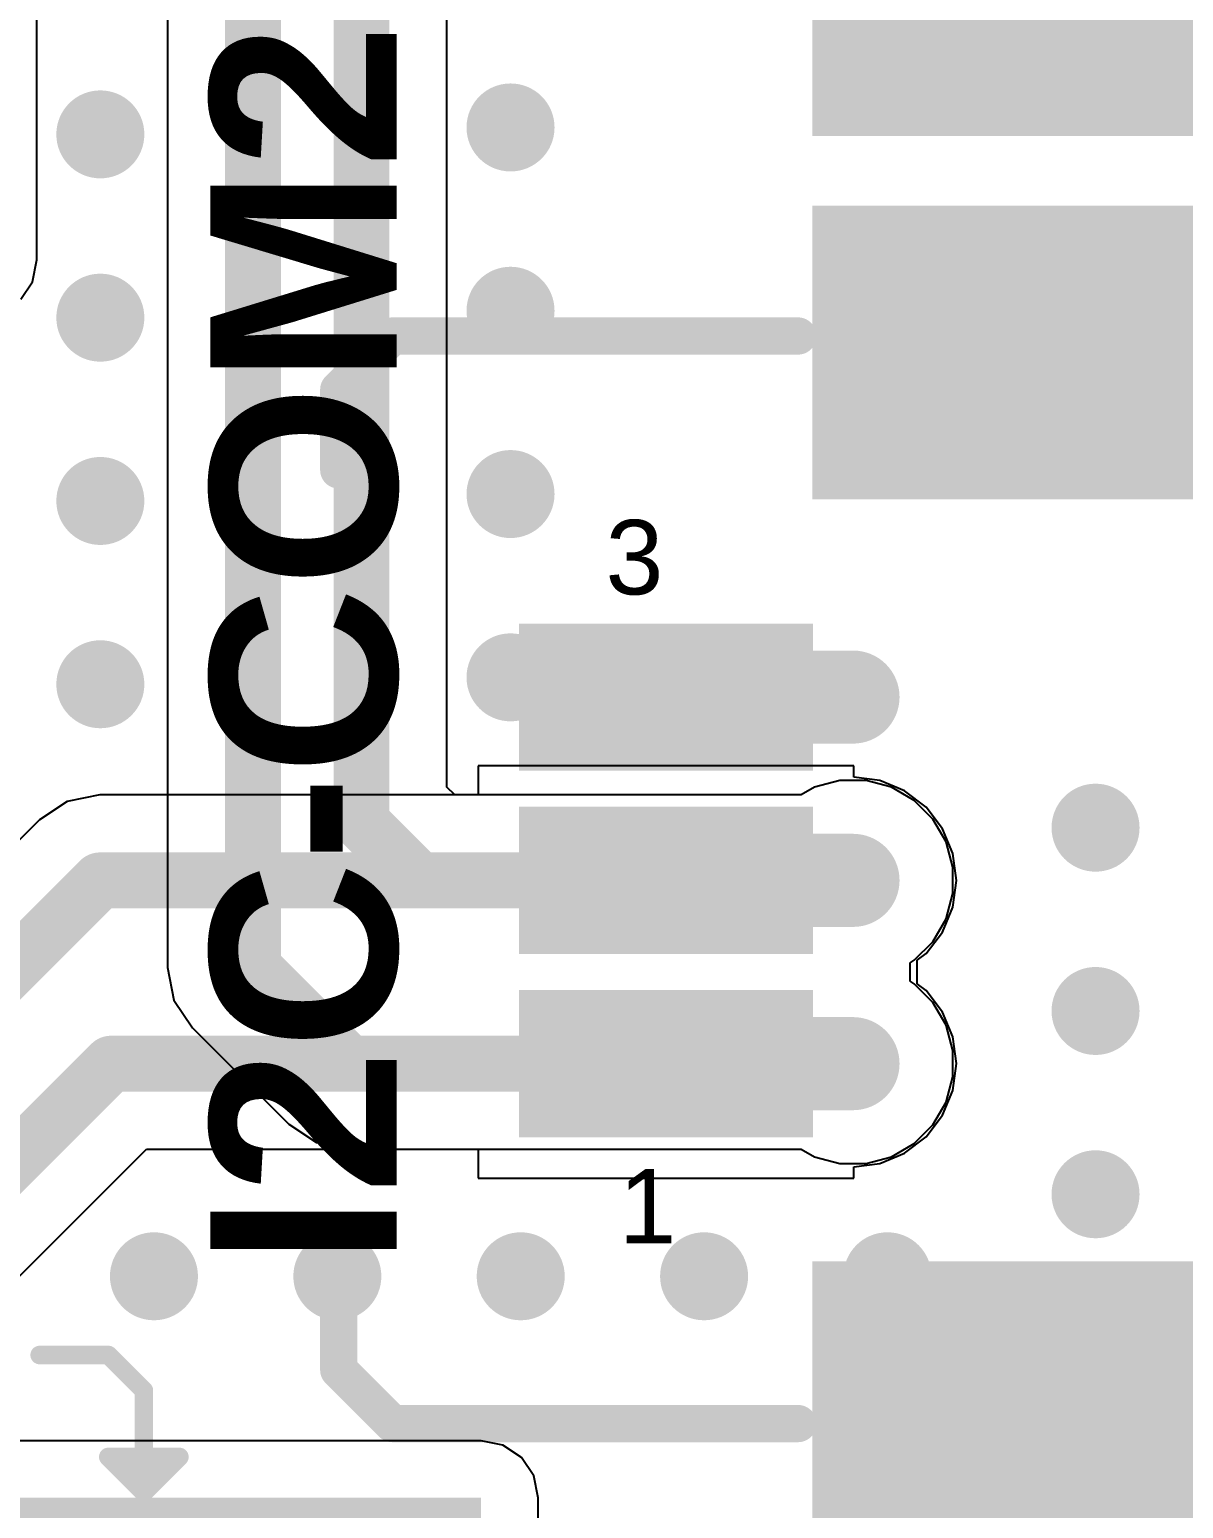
# Model space of a CAD drawing. Header units: millimetres. Extents: x -0.08 to 6.4, y -0.08 to 2.27.
# Drawn here: x 1.1341 to 1.4438, y 0.5351 to 0.9321 of the extents above; entities that cross this region are included whole.
import ezdxf

# ---------------------------------------------------------------- set-up
doc = ezdxf.new("R2010")
doc.units = ezdxf.units.MM
doc.header["$MEASUREMENT"] = 0
for name, color, linetype in [('BottomLayer', 5, 'Continuous'), ('TopLayer', 1, 'Continuous'), ('TopOverlay', 2, 'Continuous'), ('TopPaste', 8, 'Continuous'), ('TopSolder', 216, 'Continuous'), ('ViaHoleLayer', 16, 'Continuous')]:
    doc.layers.add(name, color=color, linetype=linetype)
doc.styles.add('Arial', font='', dxfattribs={"height": 0.2})
doc.styles.add('Arial Rounded MT Bold', font='', dxfattribs={"height": 0.2})
doc.styles.get('Arial').set_extended_font_data('Arial')
doc.styles.get('Arial Rounded MT Bold').set_extended_font_data('Arial Rounded MT Bold', bold=True)

# ---------------------------------------------------------------- blocks, each defined once
blk = doc.blocks.new('1_25_3PWB_55')
at = {"layer": 'TopLayer'}
for points in [[(-0.06496055, 0.08562995), (-0.03346445, 0.08562995), (-0.03346445, 0.01476385), (-0.06496055, 0.01476385)], [(-0.01574795, 0.08562995), (0.01574815, 0.08562995), (0.01574815, 0.01476385), (-0.01574795, 0.01476385)], [(0.03346465, 0.08562995), (0.06496075, 0.08562995), (0.06496075, 0.01476385), (0.03346465, 0.01476385)], [(-0.17716525, 0.0068898), (-0.10629915, 0.0068898), (-0.10629915, -0.1072834), (-0.17716525, -0.1072834)], [(0.17716545, -0.1072834), (0.10629935, -0.1072834), (0.10629935, 0.0068898), (0.17716545, 0.0068898)]]:
    blk.add_hatch(color=1, dxfattribs=at).paths.add_polyline_path(points)
at = {"layer": 'TopPaste'}
for points in [[(-0.06496055, 0.08562995), (-0.03346445, 0.08562995), (-0.03346445, 0.01476385), (-0.06496055, 0.01476385)], [(-0.01574795, 0.08562995), (0.01574815, 0.08562995), (0.01574815, 0.01476385), (-0.01574795, 0.01476385)], [(0.03346465, 0.08562995), (0.06496075, 0.08562995), (0.06496075, 0.01476385), (0.03346465, 0.01476385)], [(-0.17716525, 0.0068898), (-0.10629915, 0.0068898), (-0.10629915, -0.1072834), (-0.17716525, -0.1072834)], [(0.17716545, -0.1072834), (0.10629935, -0.1072834), (0.10629935, 0.0068898), (0.17716545, 0.0068898)]]:
    blk.add_hatch(color=8, dxfattribs=at).paths.add_polyline_path(points)
at = {"layer": 'TopSolder'}
for points in [[(-0.06896055, 0.08962995), (-0.02946445, 0.08962995), (-0.02946445, 0.01076385), (-0.06896055, 0.01076385)], [(-0.01974795, 0.08962995), (0.01974815, 0.08962995), (0.01974815, 0.01076385), (-0.01974795, 0.01076385)], [(0.02946465, 0.08962995), (0.06896075, 0.08962995), (0.06896075, 0.01076385), (0.02946465, 0.01076385)], [(-0.18116525, 0.0108898), (-0.10229915, 0.0108898), (-0.10229915, -0.1112834), (-0.18116525, -0.1112834)], [(0.18116545, -0.1112834), (0.10229935, -0.1112834), (0.10229935, 0.0108898), (0.18116545, 0.0108898)]]:
    blk.add_hatch(color=216, dxfattribs=at).paths.add_polyline_path(points)
blk = doc.blocks.new('1_25_3PWB_56')
at = {"layer": 'TopLayer'}
for points in [[(-0.06496055, 0.08562995), (-0.03346445, 0.08562995), (-0.03346445, 0.01476385), (-0.06496055, 0.01476385)], [(-0.01574795, 0.08562995), (0.01574815, 0.08562995), (0.01574815, 0.01476385), (-0.01574795, 0.01476385)], [(0.03346465, 0.08562995), (0.06496075, 0.08562995), (0.06496075, 0.01476385), (0.03346465, 0.01476385)], [(-0.17716525, 0.0068898), (-0.10629915, 0.0068898), (-0.10629915, -0.1072834), (-0.17716525, -0.1072834)], [(0.17716545, -0.1072834), (0.10629935, -0.1072834), (0.10629935, 0.0068898), (0.17716545, 0.0068898)]]:
    blk.add_hatch(color=1, dxfattribs=at).paths.add_polyline_path(points)
at = {"layer": 'TopPaste'}
for points in [[(-0.06496055, 0.08562995), (-0.03346445, 0.08562995), (-0.03346445, 0.01476385), (-0.06496055, 0.01476385)], [(-0.01574795, 0.08562995), (0.01574815, 0.08562995), (0.01574815, 0.01476385), (-0.01574795, 0.01476385)], [(0.03346465, 0.08562995), (0.06496075, 0.08562995), (0.06496075, 0.01476385), (0.03346465, 0.01476385)], [(-0.17716525, 0.0068898), (-0.10629915, 0.0068898), (-0.10629915, -0.1072834), (-0.17716525, -0.1072834)], [(0.17716545, -0.1072834), (0.10629935, -0.1072834), (0.10629935, 0.0068898), (0.17716545, 0.0068898)]]:
    blk.add_hatch(color=8, dxfattribs=at).paths.add_polyline_path(points)
at = {"layer": 'TopSolder'}
for points in [[(-0.06896055, 0.08962995), (-0.02946445, 0.08962995), (-0.02946445, 0.01076385), (-0.06896055, 0.01076385)], [(-0.01974795, 0.08962995), (0.01974815, 0.08962995), (0.01974815, 0.01076385), (-0.01974795, 0.01076385)], [(0.02946465, 0.08962995), (0.06896075, 0.08962995), (0.06896075, 0.01076385), (0.02946465, 0.01076385)], [(-0.18116525, 0.0108898), (-0.10229915, 0.0108898), (-0.10229915, -0.1112834), (-0.18116525, -0.1112834)], [(0.18116545, -0.1112834), (0.10229935, -0.1112834), (0.10229935, 0.0108898), (0.18116545, 0.0108898)]]:
    blk.add_hatch(color=216, dxfattribs=at).paths.add_polyline_path(points)

msp = doc.modelspace()

# ---------------------------------------------------------------- hatches: boundary and pattern name
at = {"layer": 'BottomLayer'}
h = msp.add_hatch(color=5, dxfattribs=at)
edge = h.paths.add_edge_path()
edge.add_arc((1.2631978, 0.9058361), 0.011811, 0, 360)
h = msp.add_hatch(color=5, dxfattribs=at)
edge = h.paths.add_edge_path()
edge.add_arc((1.1531145, 0.903978), 0.011811, 0, 360)
h = msp.add_hatch(color=5, dxfattribs=at)
edge = h.paths.add_edge_path()
edge.add_arc((1.1531145, 0.8547654), 0.011811, 0, 360)
h = msp.add_hatch(color=5, dxfattribs=at)
edge = h.paths.add_edge_path()
edge.add_arc((1.2631978, 0.8566235), 0.011811, 0, 360)
h = msp.add_hatch(color=5, dxfattribs=at)
edge = h.paths.add_edge_path()
edge.add_arc((1.2631978, 0.8074109), 0.011811, 0, 360)
h = msp.add_hatch(color=5, dxfattribs=at)
edge = h.paths.add_edge_path()
edge.add_arc((1.1531145, 0.8055528), 0.011811, 0, 360)
h = msp.add_hatch(color=5, dxfattribs=at)
edge = h.paths.add_edge_path()
edge.add_arc((1.1531145, 0.7563403), 0.011811, 0, 360)
h = msp.add_hatch(color=5, dxfattribs=at)
edge = h.paths.add_edge_path()
edge.add_arc((1.2631978, 0.7581984), 0.011811, 0, 360)
h = msp.add_hatch(color=5, dxfattribs=at)
edge = h.paths.add_edge_path()
edge.add_arc((1.3551005, 0.7529037), 0.011811, 0, 360)
h = msp.add_hatch(color=5, dxfattribs=at)
edge = h.paths.add_edge_path()
edge.add_arc((1.4201978, 0.7178362), 0.011811, 0, 360)
h = msp.add_hatch(color=5, dxfattribs=at)
edge = h.paths.add_edge_path()
edge.add_arc((1.3551005, 0.7036911), 0.011811, 0, 360)
h = msp.add_hatch(color=5, dxfattribs=at)
edge = h.paths.add_edge_path()
edge.add_arc((1.4201978, 0.6686236), 0.011811, 0, 360)
h = msp.add_hatch(color=5, dxfattribs=at)
edge = h.paths.add_edge_path()
edge.add_arc((1.3551005, 0.6544786), 0.011811, 0, 360)
h = msp.add_hatch(color=5, dxfattribs=at)
edge = h.paths.add_edge_path()
edge.add_arc((1.4201978, 0.619411), 0.011811, 0, 360)
h = msp.add_hatch(color=5, dxfattribs=at)
edge = h.paths.add_edge_path()
edge.add_arc((1.1675047, 0.597392), 0.011811, 0, 360)
h = msp.add_hatch(color=5, dxfattribs=at)
edge = h.paths.add_edge_path()
edge.add_arc((1.2167173, 0.597392), 0.011811, 0, 360)
h = msp.add_hatch(color=5, dxfattribs=at)
edge = h.paths.add_edge_path()
edge.add_arc((1.2659299, 0.597392), 0.011811, 0, 360)
h = msp.add_hatch(color=5, dxfattribs=at)
edge = h.paths.add_edge_path()
edge.add_arc((1.3151425, 0.597392), 0.011811, 0, 360)
h = msp.add_hatch(color=5, dxfattribs=at)
edge = h.paths.add_edge_path()
edge.add_arc((1.3643551, 0.597392), 0.011811, 0, 360)
at = {"layer": 'TopLayer'}
h = msp.add_hatch(color=1, dxfattribs=at)
edge = h.paths.add_edge_path()
edge.add_arc((1.2631978, 0.9058361), 0.011811, 0, 360)
h = msp.add_hatch(color=1, dxfattribs=at)
edge = h.paths.add_edge_path()
edge.add_arc((1.1531145, 0.903978), 0.011811, 0, 360)
h = msp.add_hatch(color=1, dxfattribs=at)
edge = h.paths.add_edge_path()
edge.add_arc((1.1531145, 0.8547654), 0.011811, 0, 360)
h = msp.add_hatch(color=1, dxfattribs=at)
edge = h.paths.add_edge_path()
edge.add_arc((1.2631978, 0.8566235), 0.011811, 0, 360)
h = msp.add_hatch(color=1, dxfattribs=at)
edge = h.paths.add_edge_path()
edge.add_arc((1.2631978, 0.8074109), 0.011811, 0, 360)
h = msp.add_hatch(color=1, dxfattribs=at)
edge = h.paths.add_edge_path()
edge.add_arc((1.1531145, 0.8055528), 0.011811, 0, 360)
h = msp.add_hatch(color=1, dxfattribs=at)
edge = h.paths.add_edge_path()
edge.add_arc((1.1531145, 0.7563403), 0.011811, 0, 360)
h = msp.add_hatch(color=1, dxfattribs=at)
edge = h.paths.add_edge_path()
edge.add_arc((1.2631978, 0.7581984), 0.011811, 0, 360)
h = msp.add_hatch(color=1, dxfattribs=at)
edge = h.paths.add_edge_path()
edge.add_arc((1.3551005, 0.7529037), 0.011811, 0, 360)
h = msp.add_hatch(color=1, dxfattribs=at)
edge = h.paths.add_edge_path()
edge.add_arc((1.4201978, 0.7178362), 0.011811, 0, 360)
h = msp.add_hatch(color=1, dxfattribs=at)
edge = h.paths.add_edge_path()
edge.add_arc((1.3551005, 0.7036911), 0.011811, 0, 360)
h = msp.add_hatch(color=1, dxfattribs=at)
edge = h.paths.add_edge_path()
edge.add_arc((1.4201978, 0.6686236), 0.011811, 0, 360)
h = msp.add_hatch(color=1, dxfattribs=at)
edge = h.paths.add_edge_path()
edge.add_arc((1.3551005, 0.6544786), 0.011811, 0, 360)
h = msp.add_hatch(color=1, dxfattribs=at)
edge = h.paths.add_edge_path()
edge.add_arc((1.4201978, 0.619411), 0.011811, 0, 360)
h = msp.add_hatch(color=1, dxfattribs=at)
edge = h.paths.add_edge_path()
edge.add_arc((1.1675047, 0.597392), 0.011811, 0, 360)
h = msp.add_hatch(color=1, dxfattribs=at)
edge = h.paths.add_edge_path()
edge.add_arc((1.2167173, 0.597392), 0.011811, 0, 360)
h = msp.add_hatch(color=1, dxfattribs=at)
edge = h.paths.add_edge_path()
edge.add_arc((1.2659299, 0.597392), 0.011811, 0, 360)
h = msp.add_hatch(color=1, dxfattribs=at)
edge = h.paths.add_edge_path()
edge.add_arc((1.3151425, 0.597392), 0.011811, 0, 360)
h = msp.add_hatch(color=1, dxfattribs=at)
edge = h.paths.add_edge_path()
edge.add_arc((1.3643551, 0.597392), 0.011811, 0, 360)
msp.add_hatch(color=1, dxfattribs=at).paths.add_polyline_path([(1.0513041, 0.4977024), (1.2553157, 0.4977024), (1.2553157, 0.537937), (1.0513041, 0.537937)])
at = {"layer": 'ViaHoleLayer'}
h = msp.add_hatch(color=16, dxfattribs=at)
edge = h.paths.add_edge_path()
edge.add_arc((1.1531145, 0.903978), 0.0059055, 0, 360)
h = msp.add_hatch(color=16, dxfattribs=at)
edge = h.paths.add_edge_path()
edge.add_arc((1.2631978, 0.9058361), 0.0059055, 0, 360)
h = msp.add_hatch(color=16, dxfattribs=at)
edge = h.paths.add_edge_path()
edge.add_arc((1.2631978, 0.8566235), 0.0059055, 0, 360)
h = msp.add_hatch(color=16, dxfattribs=at)
edge = h.paths.add_edge_path()
edge.add_arc((1.1531145, 0.8547654), 0.0059055, 0, 360)
h = msp.add_hatch(color=16, dxfattribs=at)
edge = h.paths.add_edge_path()
edge.add_arc((1.1531145, 0.8055528), 0.0059055, 0, 360)
h = msp.add_hatch(color=16, dxfattribs=at)
edge = h.paths.add_edge_path()
edge.add_arc((1.2631978, 0.8074109), 0.0059055, 0, 360)
h = msp.add_hatch(color=16, dxfattribs=at)
edge = h.paths.add_edge_path()
edge.add_arc((1.2631978, 0.7581984), 0.0059055, 0, 360)
h = msp.add_hatch(color=16, dxfattribs=at)
edge = h.paths.add_edge_path()
edge.add_arc((1.1531145, 0.7563403), 0.0059055, 0, 360)
h = msp.add_hatch(color=16, dxfattribs=at)
edge = h.paths.add_edge_path()
edge.add_arc((1.3551005, 0.7529037), 0.0059055, 0, 360)
h = msp.add_hatch(color=16, dxfattribs=at)
edge = h.paths.add_edge_path()
edge.add_arc((1.4201978, 0.7178362), 0.0059055, 0, 360)
h = msp.add_hatch(color=16, dxfattribs=at)
edge = h.paths.add_edge_path()
edge.add_arc((1.3551005, 0.7036911), 0.0059055, 0, 360)
h = msp.add_hatch(color=16, dxfattribs=at)
edge = h.paths.add_edge_path()
edge.add_arc((1.4201978, 0.6686236), 0.0059055, 0, 360)
h = msp.add_hatch(color=16, dxfattribs=at)
edge = h.paths.add_edge_path()
edge.add_arc((1.3551005, 0.6544786), 0.0059055, 0, 360)
h = msp.add_hatch(color=16, dxfattribs=at)
edge = h.paths.add_edge_path()
edge.add_arc((1.4201978, 0.619411), 0.0059055, 0, 360)
h = msp.add_hatch(color=16, dxfattribs=at)
edge = h.paths.add_edge_path()
edge.add_arc((1.1675047, 0.597392), 0.0059055, 0, 360)
h = msp.add_hatch(color=16, dxfattribs=at)
edge = h.paths.add_edge_path()
edge.add_arc((1.2167173, 0.597392), 0.0059055, 0, 360)
h = msp.add_hatch(color=16, dxfattribs=at)
edge = h.paths.add_edge_path()
edge.add_arc((1.2659299, 0.597392), 0.0059055, 0, 360)
h = msp.add_hatch(color=16, dxfattribs=at)
edge = h.paths.add_edge_path()
edge.add_arc((1.3151425, 0.597392), 0.0059055, 0, 360)
h = msp.add_hatch(color=16, dxfattribs=at)
edge = h.paths.add_edge_path()
edge.add_arc((1.3643551, 0.597392), 0.0059055, 0, 360)

# ---------------------------------------------------------------- linework, layer by layer
at = {"layer": 'BottomLayer'}
for p, q in [((1.1529959, 0.7266319), (1.1442168, 0.7248856)), ((1.341213, 0.7266319), (1.1529959, 0.7266319)), ((1.3447518, 0.728675), (1.341213, 0.7266319)), ((1.3515708, 0.7305021), (1.3447518, 0.728675)), ((1.3586302, 0.7305021), (1.3515708, 0.7305021)), ((1.3654492, 0.728675), (1.3586302, 0.7305021)), ((1.3715629, 0.7251453), (1.3654492, 0.728675)), ((1.1442168, 0.7248856), (1.1367743, 0.7199127)), ((1.3765547, 0.7201535), (1.3715629, 0.7251453)), ((1.1367743, 0.7199127), (1.0089762, 0.5921146)), ((1.3800844, 0.7140398), (1.3765547, 0.7201535)), ((1.3819115, 0.7072208), (1.3800844, 0.7140398)), ((1.3819115, 0.7001614), (1.3819115, 0.7072208)), ((1.3800844, 0.6933424), (1.3819115, 0.7001614)), ((1.3765547, 0.6872287), (1.3800844, 0.6933424)), ((1.3715629, 0.6822369), (1.3765547, 0.6872287)), ((1.3704336, 0.6815849), (1.3715629, 0.6822369)), ((1.3704336, 0.6765848), (1.3704336, 0.6815849)), ((1.3715629, 0.6759328), (1.3704336, 0.6765848)), ((1.3765547, 0.670941), (1.3715629, 0.6759328)), ((1.3800844, 0.6648273), (1.3765547, 0.670941)), ((1.3819115, 0.6580083), (1.3800844, 0.6648273)), ((1.3819115, 0.6509489), (1.3819115, 0.6580083)), ((1.3800844, 0.6441299), (1.3819115, 0.6509489)), ((1.3765547, 0.6380162), (1.3800844, 0.6441299)), ((1.3715629, 0.6330244), (1.3765547, 0.6380162)), ((1.0867449, 0.5527783), (1.1655044, 0.6315378)), ((1.1655044, 0.6315378), (1.341213, 0.6315378)), ((1.341213, 0.6315378), (1.3447518, 0.6294947)), ((1.3654492, 0.6294947), (1.3715629, 0.6330244)), ((1.3447518, 0.6294947), (1.3515708, 0.6276676)), ((1.3515708, 0.6276676), (1.3586302, 0.6276676)), ((1.3586302, 0.6276676), (1.3654492, 0.6294947))]:
    msp.add_line(p, q, dxfattribs=at)
at = {"layer": 'BottomLayer', "const_width": 0.015}
for points in [[(1.0251978, 0.575893), (1.1529959, 0.7036911)], [(1.1529959, 0.7036911), (1.3551005, 0.7036911)], [(1.0638041, 0.5622807), (1.156002, 0.6544786)], [(1.156002, 0.6544786), (1.3551005, 0.6544786)]]:
    msp.add_lwpolyline(points, dxfattribs=at)
at = {"layer": 'BottomLayer', "const_width": 0.0075}
for points in [[(1.1492459, 0.7036911, 1), (1.1567459, 0.7036911, 1)], [(1.1492459, 0.7036911, 1), (1.1567459, 0.7036911, 1)], [(1.3513505, 0.7036911, 1), (1.3588505, 0.7036911, 1)], [(1.152252, 0.6544786, 1), (1.159752, 0.6544786, 1)], [(1.152252, 0.6544786, 1), (1.159752, 0.6544786, 1)], [(1.3513505, 0.6544786, 1), (1.3588505, 0.6544786, 1)]]:
    msp.add_lwpolyline(points, format="xyb", close=True, dxfattribs=at)
at = {"layer": 'TopLayer'}
for p, q in [((1.1361138, 0.8702771), (1.1361138, 1.4301197)), ((1.1711289, 1.0064671), (1.1711289, 0.6803265)), ((1.2461386, 0.7287008), (1.2461386, 0.973616)), ((1.1349496, 0.8644244), (1.1361138, 0.8702771)), ((1.1318199, 0.8597405), (1.1349496, 0.8644244)), ((1.3553366, 0.7344392), (1.2544706, 0.7344392)), ((1.2544706, 0.7344392), (1.2544706, 0.726632)), ((1.3553366, 0.7313974), (1.3553366, 0.7344392)), ((1.3622793, 0.7304834), (1.3553366, 0.7313974)), ((1.2482074, 0.726632), (1.2461386, 0.7287008)), ((1.2544706, 0.726632), (1.2482074, 0.726632)), ((1.3689691, 0.7277124), (1.3622793, 0.7304834)), ((1.3747136, 0.7233044), (1.3689691, 0.7277124)), ((1.3791216, 0.7175599), (1.3747136, 0.7233044)), ((1.3818926, 0.7108701), (1.3791216, 0.7175599)), ((1.3828377, 0.7036912), (1.3818926, 0.7108701)), ((1.3818926, 0.6965123), (1.3828377, 0.7036912)), ((1.3791216, 0.6898225), (1.3818926, 0.6965123)), ((1.3747136, 0.684078), (1.3791216, 0.6898225)), ((1.3723133, 0.6822361), (1.3747136, 0.684078)), ((1.1711289, 0.6803265), (1.1728752, 0.6715474)), ((1.3723133, 0.6759337), (1.3723133, 0.6822361)), ((1.3747137, 0.6740918), (1.3723133, 0.6759337)), ((1.1728752, 0.6715474), (1.1778481, 0.6641049)), ((1.3791217, 0.6683473), (1.3747137, 0.6740918)), ((1.3818927, 0.6616575), (1.3791217, 0.6683473)), ((1.1778481, 0.6641049), (1.203696, 0.638257)), ((1.3828378, 0.6544786), (1.3818927, 0.6616575)), ((1.3818927, 0.6472997), (1.3828378, 0.6544786)), ((1.3791217, 0.6406099), (1.3818927, 0.6472997)), ((1.3747137, 0.6348654), (1.3791217, 0.6406099)), ((1.203696, 0.638257), (1.2111386, 0.633284)), ((1.2111386, 0.633284), (1.2199176, 0.6315378)), ((1.2199176, 0.6315378), (1.2544706, 0.6315378)), ((1.2544706, 0.6315378), (1.2544706, 0.6237306)), ((1.3689691, 0.6304574), (1.3747137, 0.6348654)), ((1.3553366, 0.6267724), (1.3622794, 0.6276864)), ((1.3622794, 0.6276864), (1.3689691, 0.6304574)), ((1.2544706, 0.6237306), (1.3553366, 0.6237306)), ((1.3553366, 0.6237306), (1.3553366, 0.6267724)), ((1.2553158, 0.5532309), (1.0126978, 0.5532309)), ((1.2611685, 0.5520667), (1.2553158, 0.5532309)), ((1.2661302, 0.5487514), (1.2611685, 0.5520667)), ((1.2694455, 0.5437897), (1.2661302, 0.5487514)), ((1.2706097, 0.537937), (1.2694455, 0.5437897)), ((1.2706097, 0.4977025), (1.2706097, 0.537937))]:
    msp.add_line(p, q, dxfattribs=at)
for points, const_width in [([(1.1940697, 0.6803265), (1.1940697, 1.0064671)], 0.015), ([(1.2231978, 0.7191984), (1.2231978, 0.9831184)], 0.015), ([(1.3049036, 0.7529038), (1.3551004, 0.7529038)], 0.025), ([(1.2231978, 0.7191984), (1.238705, 0.7036912)], 0.015), ([(1.3049036, 0.7036912), (1.3551004, 0.7036912)], 0.025), ([(1.238705, 0.7036912), (1.3049036, 0.7036912)], 0.015), ([(1.3551004, 0.7036912), (1.3551005, 0.7036911)], 0.02), ([(1.1940697, 0.6803265), (1.2199176, 0.6544786)], 0.015), ([(1.3049036, 0.6544786), (1.3551005, 0.6544786)], 0.025), ([(1.2199176, 0.6544786), (1.3049036, 0.6544786)], 0.015)]:
    msp.add_lwpolyline(points, dxfattribs=dict(at, const_width=const_width))
for points, const_width in [([(1.2986536, 0.7529038, 1), (1.3111536, 0.7529038, 1)], 0.0125), ([(1.3488504, 0.7529038, 1), (1.3613504, 0.7529038, 1)], 0.0125), ([(1.2194478, 0.7191984, 1), (1.2269478, 0.7191984, 1)], 0.0075), ([(1.2194478, 0.7191984, 1), (1.2269478, 0.7191984, 1)], 0.0075), ([(1.2986536, 0.7036912, 1), (1.3111536, 0.7036912, 1)], 0.0125), ([(1.3488504, 0.7036912, 1), (1.3613504, 0.7036912, 1)], 0.0125), ([(1.234955, 0.7036912, 1), (1.242455, 0.7036912, 1)], 0.0075), ([(1.234955, 0.7036912, 1), (1.242455, 0.7036912, 1)], 0.0075), ([(1.3011536, 0.7036912, 1), (1.3086536, 0.7036912, 1)], 0.0075), ([(1.3501004, 0.7036912, 1), (1.3601004, 0.7036912, 1)], 0.01), ([(1.3501005, 0.7036911, 1), (1.3601005, 0.7036911, 1)], 0.01), ([(1.1903197, 0.6803265, 1), (1.1978197, 0.6803265, 1)], 0.0075), ([(1.1903197, 0.6803265, 1), (1.1978197, 0.6803265, 1)], 0.0075), ([(1.2986536, 0.6544786, 1), (1.3111536, 0.6544786, 1)], 0.0125), ([(1.3488505, 0.6544786, 1), (1.3613505, 0.6544786, 1)], 0.0125), ([(1.2161676, 0.6544786, 1), (1.2236676, 0.6544786, 1)], 0.0075), ([(1.2161676, 0.6544786, 1), (1.2236676, 0.6544786, 1)], 0.0075), ([(1.3011536, 0.6544786, 1), (1.3086536, 0.6544786, 1)], 0.0075)]:
    msp.add_lwpolyline(points, format="xyb", close=True, dxfattribs=dict(at, const_width=const_width))
at = {"layer": 'TopOverlay'}
for points, const_width in [([(1.2171001, 0.83543), (1.2315086, 0.8498385)], 0.01), ([(1.2315086, 0.8498385), (1.3403367, 0.8498385)], 0.01), ([(1.2171001, 0.8138797), (1.2171001, 0.83543)], 0.01), ([(1.2171001, 0.5722579), (1.2171001, 0.5947005)], 0.01), ([(1.1368405, 0.5762515), (1.1552593, 0.5762515)], 0.005), ([(1.1552593, 0.5762515), (1.1647891, 0.5667217)], 0.005), ([(1.2171001, 0.5722579), (1.2315086, 0.5578494)], 0.01), ([(1.1647891, 0.5394261), (1.1647891, 0.5667217)], 0.005), ([(1.2315086, 0.5578494), (1.3403367, 0.5578494)], 0.01), ([(1.1552593, 0.5488817), (1.1647149, 0.5394261)], 0.005), ([(1.1552593, 0.5488817), (1.1647113, 0.5488817)], 0.005), ([(1.1599871, 0.5441539), (1.1647149, 0.5488817)], 0.005), ([(1.1647149, 0.5488817), (1.1648669, 0.5488817)], 0.005), ([(1.1648633, 0.5394261), (1.1743189, 0.5488817)], 0.005), ([(1.1648669, 0.5488781), (1.1648669, 0.5488817)], 0.005), ([(1.1648669, 0.5488817), (1.1743189, 0.5488817)], 0.005), ([(1.1648669, 0.5488781), (1.1695911, 0.5441539)], 0.005), ([(1.1647891, 0.5394261), (1.1648633, 0.5394261)], 0.005)]:
    msp.add_lwpolyline(points, dxfattribs=dict(at, const_width=const_width))
for points, const_width in [([(1.2290086, 0.8498385, 1), (1.2340086, 0.8498385, 1)], 0.005), ([(1.2290086, 0.8498385, 1), (1.2340086, 0.8498385, 1)], 0.005), ([(1.3378367, 0.8498385, 1), (1.3428367, 0.8498385, 1)], 0.005), ([(1.2146001, 0.83543, 1), (1.2196001, 0.83543, 1)], 0.005), ([(1.2146001, 0.83543, 1), (1.2196001, 0.83543, 1)], 0.005), ([(1.2146001, 0.8138797, 1), (1.2196001, 0.8138797, 1)], 0.005), ([(1.2146001, 0.5947005, 1), (1.2196001, 0.5947005, 1)], 0.005), ([(1.1355905, 0.5762515, 1), (1.1380905, 0.5762515, 1)], 0.0025), ([(1.1540093, 0.5762515, 1), (1.1565093, 0.5762515, 1)], 0.0025), ([(1.1540093, 0.5762515, 1), (1.1565093, 0.5762515, 1)], 0.0025), ([(1.2146001, 0.5722579, 1), (1.2196001, 0.5722579, 1)], 0.005), ([(1.2146001, 0.5722579, 1), (1.2196001, 0.5722579, 1)], 0.005), ([(1.1635391, 0.5667217, 1), (1.1660391, 0.5667217, 1)], 0.0025), ([(1.1635391, 0.5667217, 1), (1.1660391, 0.5667217, 1)], 0.0025), ([(1.2290086, 0.5578494, 1), (1.2340086, 0.5578494, 1)], 0.005), ([(1.2290086, 0.5578494, 1), (1.2340086, 0.5578494, 1)], 0.005), ([(1.3378367, 0.5578494, 1), (1.3428367, 0.5578494, 1)], 0.005), ([(1.1540093, 0.5488817, 1), (1.1565093, 0.5488817, 1)], 0.0025), ([(1.1540093, 0.5488817, 1), (1.1565093, 0.5488817, 1)], 0.0025), ([(1.1634613, 0.5488817, 1), (1.1659613, 0.5488817, 1)], 0.0025), ([(1.1634649, 0.5488817, 1), (1.1659649, 0.5488817, 1)], 0.0025), ([(1.1634649, 0.5488817, 1), (1.1659649, 0.5488817, 1)], 0.0025), ([(1.1636169, 0.5488817, 1), (1.1661169, 0.5488817, 1)], 0.0025), ([(1.1636169, 0.5488817, 1), (1.1661169, 0.5488817, 1)], 0.0025), ([(1.1636169, 0.5488817, 1), (1.1661169, 0.5488817, 1)], 0.0025), ([(1.1636169, 0.5488781, 1), (1.1661169, 0.5488781, 1)], 0.0025), ([(1.1636169, 0.5488781, 1), (1.1661169, 0.5488781, 1)], 0.0025), ([(1.1730689, 0.5488817, 1), (1.1755689, 0.5488817, 1)], 0.0025), ([(1.1730689, 0.5488817, 1), (1.1755689, 0.5488817, 1)], 0.0025), ([(1.1587371, 0.5441539, 1), (1.1612371, 0.5441539, 1)], 0.0025), ([(1.1683411, 0.5441539, 1), (1.1708411, 0.5441539, 1)], 0.0025), ([(1.1634649, 0.5394261, 1), (1.1659649, 0.5394261, 1)], 0.0025), ([(1.1635391, 0.5394261, 1), (1.1660391, 0.5394261, 1)], 0.0025), ([(1.1635391, 0.5394261, 1), (1.1660391, 0.5394261, 1)], 0.0025), ([(1.1636133, 0.5394261, 1), (1.1661133, 0.5394261, 1)], 0.0025), ([(1.1636133, 0.5394261, 1), (1.1661133, 0.5394261, 1)], 0.0025)]:
    msp.add_lwpolyline(points, format="xyb", close=True, dxfattribs=dict(at, const_width=const_width))

# ---------------------------------------------------------------- block references
at = {"rotation": 90}
for name, p in [('1_25_3PWB_56', (1.3551005, 1.0846911)), ('1_25_3PWB_55', (1.3551005, 0.7036911))]:
    msp.add_blockref(name, p, dxfattribs=at)

# ---------------------------------------------------------------- texts
at = {"layer": 'TopOverlay', "style": 'Arial Rounded MT Bold'}
msp.add_text('I2C-COM2', height=0.05, rotation=90, dxfattribs=at).set_placement((1.2326463, 0.600013))
at = {"layer": 'TopOverlay', "style": 'Arial'}
for s, p in [('3', (1.2886886, 0.7804584)), ('1', (1.2921978, 0.6061984))]:
    msp.add_text(s, height=0.02, dxfattribs=at).set_placement(p)

doc.saveas('drawing.dxf')
